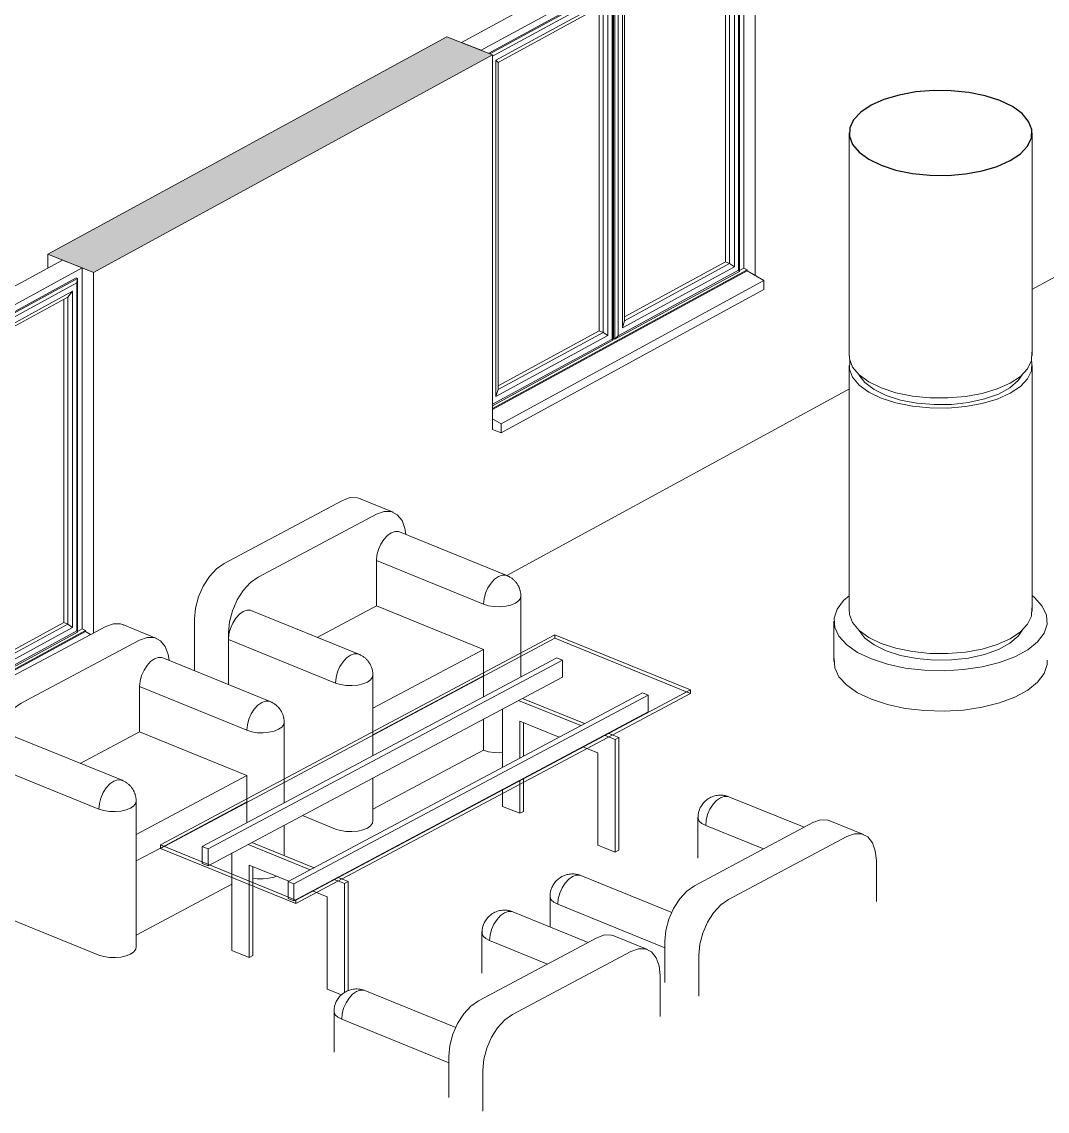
# Model space of a CAD drawing. Header units: millimetres. Extents: x -44545 to 51785, y -22696 to 32686.
# Drawn here: x -17490 to -14069, y 3228 to 6860 of the extents above; entities that cross this region are included whole.
import ezdxf

# ---------------------------------------------------------------- set-up
doc = ezdxf.new("R2010")
doc.units = ezdxf.units.MM
for name, color, linetype, lineweight in [('A-COLS', 52, 'Continuous', 9), ('A-FLOR', 192, 'Continuous', 9), ('A-GENM', 13, 'Continuous', 9), ('A-GLAZ', 151, 'Continuous', 9), ('A-WALL', 113, 'Continuous', 9), ('A-WALL-PATT', 111, 'Continuous', 25), ('I-FURN', 30, 'Continuous', 9)]:
    doc.layers.add(name, color=color, linetype=linetype, lineweight=lineweight)

# ---------------------------------------------------------------- blocks, each defined once
blk = doc.blocks.new('Arched _2_ - Arched _2_-211955-3D Section 3')
at = {"layer": 'A-GLAZ', "lineweight": 18}
for p, q in [((-17354, 6065.2), (-18230.5, 5587.7)), ((-18165.1, 5561.8), (-17288.6, 6039.3)), ((-17288.6, 6039.3), (-17354, 6065.2)), ((-18230.5, 5587.7), (-18165.1, 5561.8))]:
    blk.add_line(p, q, dxfattribs=at)
at = {"layer": 'A-GLAZ'}
for p, q in [((-17288.6, 6029.7), (-17288.6, 4835.5)), ((-17308.1, 6005.8), (-17723.6, 5779.4)), ((-17719.2, 5777.6), (-17303.7, 6004)), ((-17308.1, 6005.8), (-17303.7, 6004)), ((-17303.7, 6004), (-17306.3, 5988.9)), ((-17303.7, 6004), (-17303.7, 4824.9)), ((-17306.3, 5988.9), (-17707.8, 5770.2)), ((-17320.4, 5962), (-17693.7, 5758.6)), ((-17320.4, 5962), (-17336.1, 5942.1)), ((-17320.4, 4840.5), (-17320.4, 5962)), ((-17306.3, 5988.9), (-17306.3, 4828.9)), ((-17336.1, 5942.1), (-17686.8, 5751.1)), ((-17349.7, 5934.7), (-17349.7, 4856.8)), ((-17336.1, 4851.5), (-17336.1, 5942.1)), ((-17730.1, 5775.8), (-18140.8, 5552.1)), ((-17730.1, 5775.8), (-17725.7, 5774.1)), ((-17719.2, 5777.6), (-17723.6, 5779.4)), ((-17723.6, 5779.4), (-17723.6, 4600.2)), ((-17719.2, 4598.5), (-17719.2, 5777.6)), ((-17707.8, 5770.2), (-17719.2, 5777.6)), ((-18136.4, 5550.4), (-17725.7, 5774.1)), ((-17728.3, 5759), (-18127.1, 5541.7)), ((-17725.7, 5774.1), (-17728.3, 5759)), ((-17728.3, 5759), (-17728.3, 4598.9)), ((-17725.7, 5774.1), (-17725.7, 4595)), ((-17707.8, 4610.1), (-17707.8, 5770.2)), ((-17686.8, 5751.1), (-17693.7, 5758.6)), ((-17693.7, 5758.6), (-17693.7, 4637.1)), ((-17686.8, 5751.1), (-17686.8, 4660.4)), ((-17742.5, 5732), (-18115.8, 5528.7)), ((-17758.2, 5712.2), (-18108.8, 5521.1)), ((-17771.7, 5704.8), (-17771.7, 4626.9)), ((-17742.5, 5732), (-17758.2, 5712.2)), ((-17758.2, 4621.5), (-17758.2, 5712.2)), ((-17742.5, 4610.5), (-17742.5, 5732)), ((-18108.8, 5521.1), (-18115.8, 5528.7)), ((-18115.8, 5528.7), (-18115.8, 4407.2)), ((-18108.8, 5521.1), (-18108.8, 4430.5)), ((-17693.7, 4637.1), (-17320.4, 4840.5)), ((-17349.7, 4856.8), (-17686.8, 4673.2)), ((-17686.8, 4660.4), (-17336.1, 4851.5)), ((-17349.7, 4856.8), (-17336.1, 4851.5)), ((-17336.1, 4851.5), (-17320.4, 4840.5)), ((-17303.7, 4827.3), (-17288.6, 4835.5)), ((-17288.6, 4835.5), (-17277.2, 4830.3)), ((-17277.2, 4830.3), (-18127.1, 4367.3)), ((-17277.2, 4827), (-18127.1, 4364)), ((-17303.7, 4824.9), (-17719.2, 4598.5)), ((-17306.3, 4828.9), (-17707.8, 4610.1)), ((-17306.3, 4828.9), (-17303.7, 4824.9)), ((-17277.2, 4830.3), (-17277.2, 4827)), ((-17277.2, 4827), (-17260.2, 4816.8)), ((-17686.8, 4660.4), (-17693.7, 4637.1)), ((-17771.7, 4626.9), (-18108.8, 4443.2)), ((-18108.8, 4430.5), (-17758.2, 4621.5)), ((-17771.7, 4626.9), (-17758.2, 4621.5)), ((-17758.2, 4621.5), (-17742.5, 4610.5)), ((-17728.3, 4598.9), (-18127.1, 4381.7)), ((-17725.7, 4595), (-18127.1, 4376.3)), ((-18115.8, 4407.2), (-17742.5, 4610.5)), ((-17728.3, 4598.9), (-17725.7, 4595)), ((-17725.7, 4597.3), (-17721.8, 4599.5)), ((-17719.2, 4598.5), (-17723.6, 4600.2)), ((-17707.8, 4610.1), (-17719.2, 4598.5)), ((-17679.8, 4544.4), (-18098.6, 4316.3)), ((-17693.7, 4507), (-18098.6, 4286.4)), ((-18108.8, 4430.5), (-18115.8, 4407.2)), ((-18098.6, 4316.3), (-18127.1, 4333.4)), ((-18127.1, 4297.7), (-18098.6, 4286.4)), ((-18098.6, 4286.4), (-18098.6, 4316.3))]:
    blk.add_line(p, q, dxfattribs=at)
blk.add_polyline3d([(-17288.6, 6029.7, 0), (-17288.6, 6034.5, 0), (-17288.6, 6039.3, 0)], dxfattribs=at)
blk = doc.blocks.new('Arched _2_ - Arched _2_-V46-3D Section 3')
at = {"layer": 'A-GLAZ', "lineweight": 18}
for p, q in [((-15146.4, 7268), (-16022.8, 6790.5)), ((-15081, 7242), (-15146.4, 7268)), ((-15957.4, 6764.5), (-15081, 7242)), ((-16022.8, 6790.5), (-15957.4, 6764.5))]:
    blk.add_line(p, q, dxfattribs=at)
at = {"layer": 'A-GLAZ'}
for p, q in [((-15080.9, 7232.4), (-15080.9, 6038.2)), ((-15100.4, 7208.5), (-15515.9, 6982.1)), ((-15511.6, 6980.4), (-15096, 7206.8)), ((-15098.6, 7191.7), (-15500.2, 6972.9)), ((-15100.4, 7208.5), (-15096, 7206.8)), ((-15096, 7206.8), (-15098.6, 7191.7)), ((-15098.6, 7191.7), (-15098.6, 6031.6)), ((-15096, 7206.8), (-15096, 6027.6)), ((-15112.7, 7164.7), (-15486, 6961.3)), ((-15112.7, 7164.7), (-15128.5, 7144.8)), ((-15112.7, 6043.2), (-15112.7, 7164.7)), ((-15128.5, 7144.8), (-15479.1, 6953.8)), ((-15142, 7137.4), (-15142, 6059.6)), ((-15128.5, 6054.2), (-15128.5, 7144.8)), ((-15522.4, 6978.6), (-15932.1, 6755.4)), ((-15928.7, 6753.1), (-15518, 6976.8)), ((-15522.4, 6978.6), (-15518, 6976.8)), ((-15518, 6976.8), (-15520.7, 6961.7)), ((-15518, 6976.8), (-15518, 5797.7)), ((-15511.6, 6980.4), (-15515.9, 6982.1)), ((-15515.9, 6982.1), (-15515.9, 5803)), ((-15511.6, 5801.2), (-15511.6, 6980.4)), ((-15500.2, 6972.9), (-15511.6, 6980.4)), ((-15520.7, 6961.7), (-15919.4, 6744.5)), ((-15520.7, 6961.7), (-15520.7, 5801.7)), ((-15500.2, 5812.8), (-15500.2, 6972.9)), ((-15479.1, 6953.8), (-15486, 6961.3)), ((-15486, 6961.3), (-15486, 5839.8)), ((-15479.1, 6953.8), (-15479.1, 5863.2)), ((-15534.8, 6934.7), (-15908.1, 6731.4)), ((-15550.5, 6914.9), (-15901.1, 6723.9)), ((-15564, 6907.5), (-15564, 5829.6)), ((-15534.8, 6934.7), (-15550.5, 6914.9)), ((-15550.5, 5824.3), (-15550.5, 6914.9)), ((-15534.8, 5813.2), (-15534.8, 6934.7)), ((-15901.1, 6723.9), (-15908.1, 6731.4)), ((-15908.1, 6731.4), (-15908.1, 5609.9)), ((-15901.1, 6723.9), (-15901.1, 5633.2)), ((-15069.5, 6033), (-15919.5, 5570)), ((-15069.5, 6029.7), (-15919.5, 5566.7)), ((-15098.6, 6031.6), (-15500.2, 5812.8)), ((-15486, 5839.8), (-15112.7, 6043.2)), ((-15142, 6059.6), (-15479.1, 5875.9)), ((-15479.1, 5863.2), (-15128.5, 6054.2)), ((-15142, 6059.6), (-15128.5, 6054.2)), ((-15128.5, 6054.2), (-15112.7, 6043.2)), ((-15098.6, 6031.6), (-15096, 6027.6)), ((-15096, 6030), (-15080.9, 6038.2)), ((-15080.9, 6038.2), (-15069.5, 6033)), ((-15069.5, 6033), (-15069.5, 6029.7)), ((-15069.5, 6029.7), (-15014.4, 5996.6)), ((-15014.4, 5996.6), (-15890.9, 5519)), ((-15096, 6027.6), (-15511.6, 5801.2)), ((-15014.4, 5996.6), (-15014.4, 5966.6)), ((-15014.4, 5966.6), (-15890.9, 5489.1)), ((-15479.1, 5863.2), (-15486, 5839.8)), ((-15908.1, 5609.9), (-15534.8, 5813.2)), ((-15564, 5829.6), (-15901.1, 5646)), ((-15901.1, 5633.2), (-15550.5, 5824.3)), ((-15564, 5829.6), (-15550.5, 5824.3)), ((-15550.5, 5824.3), (-15534.8, 5813.2)), ((-15500.2, 5812.8), (-15511.6, 5801.2)), ((-15520.7, 5801.7), (-15919.5, 5584.4)), ((-15518, 5797.7), (-15919.5, 5579)), ((-15520.7, 5801.7), (-15518, 5797.7)), ((-15518, 5800.1), (-15514.1, 5802.2)), ((-15511.6, 5801.2), (-15515.9, 5803)), ((-15901.1, 5633.2), (-15908.1, 5609.9)), ((-15890.9, 5519), (-15919.5, 5536.2)), ((-15919.5, 5500.4), (-15890.9, 5489.1)), ((-15890.9, 5489.1), (-15890.9, 5519))]:
    blk.add_line(p, q, dxfattribs=at)
blk.add_polyline3d([(-15080.9, 7232.4, 0), (-15080.9, 7237.2, 0), (-15081, 7242, 0)], dxfattribs=at)
blk = doc.blocks.new('Sofa Single Seater - 900 x 700 mm-V96-3D Section 3')
at = {"layer": 'A-GENM'}
for p, q in [((-17604.2, 4633.7), (-17209.4, 4843.8)), ((-17040, 4804.1), (-17152.9, 4850)), ((-17096.5, 4797.9), (-17491.3, 4587.8)), ((-16661.2, 4593.4), (-17018.9, 4738.7)), ((-17096.5, 4643), (-16738.8, 4497.6)), ((-17096.5, 4492.5), (-17096.5, 4643)), ((-17096.5, 4643), (-16738.8, 4497.6)), ((-16614.4, 4334.9), (-16614.4, 4523.9)), ((-17154.8, 4330.7), (-17512.4, 4476.1)), ((-17096.5, 4492.5), (-17294.4, 4387.2)), ((-16738.8, 4347.1), (-17096.5, 4492.5)), ((-17703, 3939.4), (-17703, 4448.4)), ((-17590, 4402.5), (-17590, 3893.5)), ((-17590, 4380.3), (-17232.4, 4234.9)), ((-17590, 3893.5), (-17590, 4380.3)), ((-17232.4, 4234.9), (-17590, 4380.3)), ((-17108.2, 4150.5), (-16738.8, 4347.1)), ((-16738.8, 4347.1), (-16738.8, 4268.7)), ((-16614.4, 4255.2), (-16614.4, 4334.9)), ((-17108, 3774.3), (-17108, 4261.2)), ((-16738.8, 4258.6), (-17027.4, 4105)), ((-17027.4, 4105), (-16738.8, 4258.6)), ((-16738.8, 4268.7), (-16738.8, 4258.6)), ((-16738.8, 4258.6), (-16738.8, 4189.1)), ((-16614.4, 4079.8), (-16614.4, 4181.1)), ((-17027.4, 4105), (-17108.2, 4062)), ((-17108.2, 4062), (-17027.4, 4105)), ((-16788.6, 3984.2), (-17108.3, 3814.1)), ((-17703, 3939.4), (-17590, 3893.5)), ((-17232.4, 3748.1), (-17590, 3893.5))]:
    blk.add_line(p, q, dxfattribs=at)
for points in [[(-17209.4, 4843.8, 0), (-17183.8, 4852.9, 0), (-17160, 4852.3, 0), (-17149.6, 4848.5, 0)], [(-16998.3, 4731.1, 0), (-17001.1, 4750.2, 0), (-17011, 4777, 0), (-17026.7, 4796.2, 0), (-17047.1, 4806.4, 0), (-17070.9, 4807, 0), (-17096.5, 4797.9, 0)], [(-17096.5, 4643, 0), (-17094.8, 4661.1, 0), (-17089.8, 4679.7, 0), (-17082, 4697.6, 0), (-17071.8, 4713.6, 0), (-17059.9, 4726.6, 0), (-17047.1, 4735.7, 0), (-17034.3, 4740.2, 0), (-17022.4, 4739.9, 0), (-17017.2, 4738, 0)], [(-17703, 4448.4, 0), (-17699.6, 4484.5, 0), (-17689.7, 4521.8, 0), (-17674, 4557.7, 0), (-17653.6, 4589.6, 0), (-17629.8, 4615.6, 0), (-17604.2, 4633.7, 0)], [(-17491.3, 4587.8, 0), (-17516.8, 4569.7, 0), (-17540.7, 4543.7, 0), (-17561.1, 4511.7, 0), (-17576.8, 4475.9, 0), (-17586.6, 4438.6, 0), (-17590, 4402.5, 0)], [(-16738.8, 4497.6, 0), (-16737.1, 4515.7, 0), (-16732.2, 4534.3, 0), (-16724.3, 4552.2, 0), (-16714.1, 4568.2, 0), (-16702.2, 4581.2, 0), (-16689.4, 4590.3, 0), (-16676.7, 4594.8, 0), (-16664.8, 4594.5, 0), (-16655.9, 4590.4, 0)], [(-16655.9, 4590.4, 0), (-16664.8, 4594.5, 0), (-16676.7, 4594.8, 0), (-16689.4, 4590.3, 0), (-16702.2, 4581.2, 0), (-16714.1, 4568.2, 0), (-16724.3, 4552.2, 0), (-16732.2, 4534.3, 0), (-16737.1, 4515.7, 0), (-16738.8, 4497.6, 0)], [(-16661.2, 4593.4, 0), (-16658.5, 4592.2, 0), (-16655.9, 4590.9, 0), (-16653.4, 4589.6, 0), (-16651, 4588.3, 0), (-16648.8, 4586.9, 0), (-16646.7, 4585.5, 0), (-16644.7, 4584, 0), (-16642.7, 4582.5, 0), (-16640.9, 4581, 0), (-16639.2, 4579.5, 0), (-16637.5, 4578, 0), (-16635.9, 4576.4, 0), (-16634.4, 4574.8, 0), (-16633, 4573.2, 0), (-16631.6, 4571.6, 0), (-16630.3, 4570, 0), (-16629.1, 4568.4, 0), (-16627.9, 4566.7, 0), (-16626.7, 4565, 0), (-16625.7, 4563.3, 0), (-16624.6, 4561.6, 0), (-16623.6, 4559.9, 0), (-16622.7, 4558.1, 0), (-16621.8, 4556.3, 0), (-16621, 4554.5, 0), (-16620.2, 4552.6, 0), (-16619.4, 4550.7, 0), (-16618.7, 4548.8, 0), (-16618.1, 4546.9, 0), (-16617.4, 4544.9, 0), (-16616.9, 4542.8, 0), (-16616.4, 4540.7, 0), (-16615.9, 4538.6, 0), (-16615.5, 4536.4, 0), (-16615.2, 4534.2, 0), (-16614.9, 4531.9, 0), (-16614.7, 4529.5, 0), (-16614.5, 4527.1, 0), (-16614.4, 4524.6, 0), (-16614.4, 4523.9, 0)], [(-16738.8, 4497.6, 0), (-16722.5, 4492.6, 0), (-16704, 4489.6, 0), (-16684.4, 4489.1, 0), (-16665.2, 4490.9, 0), (-16647.7, 4494.9, 0), (-16633, 4500.9, 0), (-16622.1, 4508.5, 0), (-16615.9, 4517.1, 0), (-16614.6, 4526.2, 0)], [(-16614.6, 4526.2, 0), (-16615.9, 4517.1, 0), (-16622.1, 4508.5, 0), (-16633, 4500.9, 0), (-16647.7, 4494.9, 0), (-16665.2, 4490.9, 0), (-16684.4, 4489.1, 0), (-16704, 4489.6, 0), (-16722.5, 4492.6, 0), (-16738.8, 4497.6, 0)], [(-17590, 4380.3, 0), (-17588.3, 4398.4, 0), (-17583.4, 4417, 0), (-17575.6, 4435, 0), (-17565.3, 4451, 0), (-17553.4, 4463.9, 0), (-17540.7, 4473, 0), (-17527.9, 4477.5, 0), (-17516, 4477.2, 0), (-17510.8, 4475.3, 0)], [(-17232.4, 4234.9, 0), (-17230.7, 4253, 0), (-17225.7, 4271.7, 0), (-17217.9, 4289.6, 0), (-17207.7, 4305.6, 0), (-17195.8, 4318.5, 0), (-17183, 4327.6, 0), (-17170.2, 4332.1, 0), (-17158.3, 4331.8, 0), (-17149.4, 4327.7, 0)], [(-17149.4, 4327.7, 0), (-17158.3, 4331.8, 0), (-17170.2, 4332.1, 0), (-17183, 4327.6, 0), (-17195.8, 4318.5, 0), (-17207.7, 4305.6, 0), (-17217.9, 4289.6, 0), (-17225.7, 4271.7, 0), (-17230.7, 4253, 0), (-17232.4, 4234.9, 0)], [(-17154.8, 4330.7, 0), (-17152, 4329.5, 0), (-17149.4, 4328.3, 0), (-17146.9, 4327, 0), (-17144.6, 4325.6, 0), (-17142.4, 4324.2, 0), (-17140.2, 4322.8, 0), (-17138.2, 4321.4, 0), (-17136.3, 4319.9, 0), (-17134.5, 4318.4, 0), (-17132.7, 4316.9, 0), (-17131.1, 4315.3, 0), (-17129.5, 4313.7, 0), (-17128, 4312.2, 0), (-17126.5, 4310.6, 0), (-17125.2, 4309, 0), (-17123.9, 4307.3, 0), (-17122.6, 4305.7, 0), (-17121.4, 4304, 0), (-17120.3, 4302.4, 0), (-17119.2, 4300.7, 0), (-17118.2, 4298.9, 0), (-17117.2, 4297.2, 0), (-17116.3, 4295.4, 0), (-17115.4, 4293.6, 0), (-17114.5, 4291.8, 0), (-17113.7, 4290, 0), (-17113, 4288.1, 0), (-17112.3, 4286.2, 0), (-17111.6, 4284.2, 0), (-17111, 4282.2, 0), (-17110.4, 4280.2, 0), (-17109.9, 4278.1, 0), (-17109.5, 4275.9, 0), (-17109.1, 4273.7, 0), (-17108.7, 4271.5, 0), (-17108.4, 4269.2, 0), (-17108.2, 4266.8, 0), (-17108.1, 4264.4, 0), (-17108, 4261.9, 0), (-17108, 4261.2, 0)], [(-17232.4, 4234.9, 0), (-17216.1, 4229.9, 0), (-17197.5, 4227, 0), (-17178, 4226.4, 0), (-17158.8, 4228.2, 0), (-17141.2, 4232.2, 0), (-17126.5, 4238.2, 0), (-17115.7, 4245.8, 0), (-17109.4, 4254.5, 0), (-17108.2, 4263.5, 0)], [(-17108.2, 4263.5, 0), (-17109.4, 4254.5, 0), (-17115.7, 4245.8, 0), (-17126.5, 4238.2, 0), (-17141.2, 4232.2, 0), (-17158.8, 4228.2, 0), (-17178, 4226.4, 0), (-17197.5, 4227, 0), (-17216.1, 4229.9, 0), (-17232.4, 4234.9, 0)], [(-16639.8, 4010.9, 0), (-16647.7, 4008, 0), (-16665.2, 4004, 0), (-16684.4, 4002.2, 0), (-16704, 4002.8, 0), (-16718.8, 4004.9, 0)], [(-17108.2, 3776.7, 0), (-17109.4, 3767.6, 0), (-17115.7, 3758.9, 0), (-17126.5, 3751.4, 0), (-17141.2, 3745.4, 0), (-17158.8, 3741.3, 0), (-17178, 3739.5, 0), (-17197.5, 3740.1, 0), (-17216.1, 3743, 0), (-17232.4, 3748.1, 0)]]:
    blk.add_polyline3d(points, dxfattribs=at)
blk = doc.blocks.new('Sofa Single Seater - 900 x 700 mm-V97-3D Section 3')
at = {"layer": 'A-GENM'}
for p, q in [((-16250.3, 5224.4), (-16363.2, 5270.3)), ((-16814.5, 5054), (-16419.7, 5264.1)), ((-16306.8, 5218.2), (-16701.6, 5008.1)), ((-15871.5, 5013.6), (-16229.2, 5159)), ((-16306.8, 5063.3), (-15949.1, 4917.9)), ((-16306.8, 4912.8), (-16306.8, 5063.3)), ((-16306.8, 5063.3), (-15949.1, 4917.9)), ((-15824.8, 4755.2), (-15824.8, 4944.1)), ((-16306.8, 4912.8), (-16504.7, 4807.4)), ((-15949.1, 4767.4), (-16306.8, 4912.8)), ((-16913.3, 4695.5), (-16913.3, 4868.6)), ((-16365.1, 4751), (-16722.7, 4896.3)), ((-16800.3, 4822.7), (-16800.3, 4649.6)), ((-16800.3, 4800.6), (-16442.7, 4655.2)), ((-16800.3, 4649.6), (-16800.3, 4800.6)), ((-16442.7, 4655.2), (-16800.3, 4800.6)), ((-16318.5, 4570.8), (-15949.1, 4767.4)), ((-15949.1, 4767.4), (-15949.1, 4689)), ((-15824.8, 4675.5), (-15824.8, 4755.2)), ((-15949.1, 4689), (-15949.1, 4678.9)), ((-15949.1, 4678.9), (-16318.5, 4482.3)), ((-16318.5, 4482.3), (-15949.1, 4678.9)), ((-16318.3, 4492.5), (-16318.3, 4681.5)), ((-15949.1, 4678.9), (-15949.1, 4609.3)), ((-15949.1, 4535.2), (-15949.1, 4431)), ((-16318.3, 4412.8), (-16318.3, 4492.5)), ((-15949.1, 4431), (-16318.6, 4234.4)), ((-16318.3, 4194.6), (-16318.3, 4338.7)), ((-16442.7, 4168.3), (-16553.6, 4213.4))]:
    blk.add_line(p, q, dxfattribs=at)
for points in [[(-16419.7, 5264.1, 0), (-16394.2, 5273.2, 0), (-16370.3, 5272.6, 0), (-16360, 5268.8, 0)], [(-16208.6, 5151.4, 0), (-16211.4, 5170.5, 0), (-16221.3, 5197.3, 0), (-16237, 5216.4, 0), (-16257.4, 5226.7, 0), (-16281.2, 5227.3, 0), (-16306.8, 5218.2, 0)], [(-16306.8, 5063.3, 0), (-16305.1, 5081.3, 0), (-16300.1, 5100, 0), (-16292.3, 5117.9, 0), (-16282.1, 5133.9, 0), (-16270.2, 5146.9, 0), (-16257.4, 5155.9, 0), (-16244.6, 5160.5, 0), (-16232.7, 5160.2, 0), (-16227.5, 5158.3, 0)], [(-16913.3, 4868.6, 0), (-16909.9, 4904.8, 0), (-16900, 4942.1, 0), (-16884.3, 4977.9, 0), (-16863.9, 5009.9, 0), (-16840.1, 5035.8, 0), (-16814.5, 5054, 0)], [(-15899.6, 5010.6, 0), (-15887, 5015.1, 0), (-15875.1, 5014.8, 0), (-15866.3, 5010.8, 0)], [(-15866.3, 5010.8, 0), (-15875.1, 5014.8, 0), (-15887, 5015.1, 0), (-15899.6, 5010.6, 0)], [(-15871.5, 5013.6, 0), (-15868.8, 5012.4, 0), (-15866.2, 5011.2, 0), (-15863.7, 5009.9, 0), (-15861.3, 5008.6, 0), (-15859.1, 5007.2, 0), (-15857, 5005.8, 0), (-15855, 5004.3, 0), (-15853, 5002.8, 0), (-15851.2, 5001.3, 0), (-15849.5, 4999.8, 0), (-15847.8, 4998.2, 0), (-15846.2, 4996.7, 0), (-15844.7, 4995.1, 0), (-15843.3, 4993.5, 0), (-15841.9, 4991.9, 0), (-15840.6, 4990.3, 0), (-15839.4, 4988.6, 0), (-15838.2, 4987, 0), (-15837, 4985.3, 0), (-15836, 4983.6, 0), (-15834.9, 4981.9, 0), (-15833.9, 4980.1, 0), (-15833, 4978.4, 0), (-15832.1, 4976.6, 0), (-15831.3, 4974.7, 0), (-15830.5, 4972.9, 0), (-15829.7, 4971, 0), (-15829, 4969.1, 0), (-15828.4, 4967.1, 0), (-15827.8, 4965.1, 0), (-15827.2, 4963.1, 0), (-15826.7, 4961, 0), (-15826.2, 4958.9, 0), (-15825.8, 4956.7, 0), (-15825.5, 4954.4, 0), (-15825.2, 4952.1, 0), (-15825, 4949.8, 0), (-15824.8, 4947.3, 0), (-15824.8, 4944.8, 0), (-15824.8, 4944.1, 0)], [(-16701.6, 5008.1, 0), (-16727.2, 4989.9, 0), (-16751, 4964, 0), (-16771.4, 4932, 0), (-16787.1, 4896.2, 0), (-16797, 4858.9, 0), (-16800.3, 4822.7, 0)], [(-15949.1, 4917.9, 0), (-15947.4, 4936, 0), (-15942.5, 4954.6, 0), (-15934.7, 4972.5, 0), (-15924.4, 4988.5, 0), (-15912.5, 5001.5, 0), (-15899.8, 5010.5, 0)], [(-15899.8, 5010.5, 0), (-15912.5, 5001.5, 0), (-15924.4, 4988.5, 0), (-15934.7, 4972.5, 0), (-15942.5, 4954.6, 0), (-15947.4, 4936, 0), (-15949.1, 4917.9, 0)], [(-15949.1, 4917.9, 0), (-15932.8, 4912.8, 0), (-15914.3, 4909.9, 0), (-15894.7, 4909.3, 0), (-15875.5, 4911.1, 0), (-15858, 4915.2, 0), (-15843.3, 4921.2, 0), (-15832.4, 4928.8, 0), (-15826.2, 4937.4, 0), (-15824.9, 4946.5, 0)], [(-15824.9, 4946.5, 0), (-15826.2, 4937.4, 0), (-15832.4, 4928.8, 0), (-15843.3, 4921.2, 0), (-15858, 4915.2, 0), (-15875.5, 4911.1, 0), (-15894.7, 4909.3, 0), (-15914.3, 4909.9, 0), (-15932.8, 4912.8, 0), (-15949.1, 4917.9, 0)], [(-16800.3, 4800.6, 0), (-16798.6, 4818.7, 0), (-16793.7, 4837.3, 0), (-16785.9, 4855.2, 0), (-16775.6, 4871.2, 0), (-16763.7, 4884.2, 0), (-16751, 4893.3, 0), (-16738.2, 4897.8, 0), (-16726.3, 4897.5, 0), (-16721.1, 4895.6, 0)], [(-16442.7, 4655.2, 0), (-16441, 4673.3, 0), (-16436.1, 4691.9, 0), (-16428.2, 4709.8, 0), (-16418, 4725.8, 0), (-16406.1, 4738.8, 0), (-16393.3, 4747.9, 0), (-16380.5, 4752.4, 0), (-16368.6, 4752.1, 0), (-16359.7, 4748, 0)], [(-16359.7, 4748, 0), (-16368.6, 4752.1, 0), (-16380.5, 4752.4, 0), (-16393.3, 4747.9, 0), (-16406.1, 4738.8, 0), (-16418, 4725.8, 0), (-16428.2, 4709.8, 0), (-16436.1, 4691.9, 0), (-16441, 4673.3, 0), (-16442.7, 4655.2, 0)], [(-16365.1, 4751, 0), (-16362.3, 4749.8, 0), (-16359.7, 4748.5, 0), (-16357.3, 4747.2, 0), (-16354.9, 4745.9, 0), (-16352.7, 4744.5, 0), (-16350.5, 4743.1, 0), (-16348.5, 4741.6, 0), (-16346.6, 4740.1, 0), (-16344.8, 4738.6, 0), (-16343, 4737.1, 0), (-16341.4, 4735.6, 0), (-16339.8, 4734, 0), (-16338.3, 4732.4, 0), (-16336.9, 4730.8, 0), (-16335.5, 4729.2, 0), (-16334.2, 4727.6, 0), (-16332.9, 4726, 0), (-16331.7, 4724.3, 0), (-16330.6, 4722.6, 0), (-16329.5, 4720.9, 0), (-16328.5, 4719.2, 0), (-16327.5, 4717.5, 0), (-16326.6, 4715.7, 0), (-16325.7, 4713.9, 0), (-16324.8, 4712.1, 0), (-16324, 4710.2, 0), (-16323.3, 4708.3, 0), (-16322.6, 4706.4, 0), (-16321.9, 4704.5, 0), (-16321.3, 4702.5, 0), (-16320.7, 4700.4, 0), (-16320.2, 4698.3, 0), (-16319.8, 4696.2, 0), (-16319.4, 4694, 0), (-16319, 4691.8, 0), (-16318.7, 4689.5, 0), (-16318.5, 4687.1, 0), (-16318.4, 4684.7, 0), (-16318.3, 4682.2, 0), (-16318.3, 4681.5, 0)], [(-16442.7, 4655.2, 0), (-16426.4, 4650.2, 0), (-16407.8, 4647.2, 0), (-16388.3, 4646.7, 0), (-16369.1, 4648.5, 0), (-16351.5, 4652.5, 0), (-16336.8, 4658.5, 0), (-16326, 4666.1, 0), (-16319.7, 4674.7, 0), (-16318.5, 4683.8, 0)], [(-16318.5, 4683.8, 0), (-16319.7, 4674.7, 0), (-16326, 4666.1, 0), (-16336.8, 4658.5, 0), (-16351.5, 4652.5, 0), (-16369.1, 4648.5, 0), (-16388.3, 4646.7, 0), (-16407.8, 4647.2, 0), (-16426.4, 4650.2, 0), (-16442.7, 4655.2, 0)], [(-15886, 4423, 0), (-15894.7, 4422.5, 0), (-15914.3, 4423, 0), (-15932.8, 4425.9, 0), (-15949.1, 4431, 0)], [(-16318.5, 4196.9, 0), (-16319.7, 4187.8, 0), (-16326, 4179.2, 0), (-16336.8, 4171.6, 0), (-16351.5, 4165.6, 0), (-16369.1, 4161.6, 0), (-16388.3, 4159.8, 0), (-16407.8, 4160.4, 0), (-16426.4, 4163.3, 0), (-16442.7, 4168.3, 0)]]:
    blk.add_polyline3d(points, dxfattribs=at)
blk = doc.blocks.new('Sofa Single Seater - 900 x 700 mm-V108-3D Section 3')
at = {"layer": 'A-GENM'}
for p, q in [((-15600.8, 3790.5), (-15851.4, 3892.4)), ((-15954.7, 3822.9), (-15954.7, 3687.5)), ((-15966.2, 3596), (-15571.4, 3806.1)), ((-15929, 3796.6), (-15736.4, 3718.3)), ((-15736.4, 3718.3), (-15929, 3796.6)), ((-15402, 3766.4), (-15514.9, 3812.3)), ((-15458.4, 3760.2), (-15853.3, 3550.1)), ((-15359.7, 3542.8), (-15359.7, 3680)), ((-16041.9, 3506.5), (-16345, 3629.7)), ((-16448.2, 3560.2), (-16448.2, 3424.8)), ((-16422.6, 3533.9), (-16064.9, 3388.6)), ((-16422.6, 3533.9), (-16064.9, 3388.6)), ((-16064.9, 3273.5), (-16064.9, 3410.7)), ((-16064.9, 3273.5), (-16064.9, 3388.6)), ((-15952, 3364.8), (-15952, 3227.6))]:
    blk.add_line(p, q, dxfattribs=at)
for points in [[(-15851.4, 3892.4, 0), (-15854.3, 3893.5, 0), (-15857.3, 3894.5, 0), (-15860.5, 3895.4, 0), (-15863.8, 3896.2, 0), (-15867.2, 3896.8, 0), (-15870.8, 3897.4, 0), (-15874.6, 3897.7, 0), (-15878.4, 3897.9, 0), (-15882.4, 3897.8, 0), (-15886.4, 3897.6, 0), (-15890.6, 3897.1, 0), (-15894.8, 3896.3, 0), (-15899, 3895.4, 0), (-15903.2, 3894.1, 0), (-15907.4, 3892.6, 0), (-15911.5, 3890.8, 0), (-15915.5, 3888.8, 0), (-15919.4, 3886.5, 0), (-15923.1, 3884, 0), (-15926.7, 3881.3, 0), (-15930, 3878.5, 0), (-15933.1, 3875.5, 0), (-15936, 3872.4, 0), (-15938.7, 3869.2, 0), (-15941.1, 3866, 0), (-15943.2, 3862.7, 0), (-15945.2, 3859.4, 0), (-15946.9, 3856.1, 0), (-15948.4, 3852.9, 0), (-15949.7, 3849.7, 0), (-15950.9, 3846.5, 0), (-15951.8, 3843.4, 0), (-15952.6, 3840.3, 0), (-15953.3, 3837.3, 0), (-15953.8, 3834.4, 0), (-15954.2, 3831.6, 0), (-15954.4, 3828.9, 0), (-15954.6, 3826.2, 0), (-15954.7, 3823.6, 0), (-15954.7, 3822.9, 0)], [(-15849.8, 3891.6, 0), (-15855, 3893.5, 0), (-15866.9, 3893.8, 0), (-15879.7, 3889.3, 0), (-15892.5, 3880.2, 0), (-15904.4, 3867.2, 0), (-15914.6, 3851.3, 0), (-15922.4, 3833.3, 0), (-15927.4, 3814.7, 0), (-15929, 3796.6, 0)], [(-15929, 3796.6, 0), (-15927.4, 3814.7, 0), (-15922.4, 3833.3, 0), (-15914.6, 3851.3, 0), (-15904.4, 3867.2, 0), (-15892.5, 3880.2, 0), (-15879.7, 3889.3, 0), (-15866.9, 3893.8, 0), (-15855, 3893.5, 0), (-15849.8, 3891.6, 0)], [(-15954.1, 3827.3, 0), (-15954.5, 3820.5, 0), (-15950.7, 3811.6, 0), (-15942, 3803.5, 0), (-15929, 3796.6, 0)], [(-15929, 3796.6, 0), (-15942, 3803.5, 0), (-15950.7, 3811.6, 0), (-15954.5, 3820.5, 0), (-15954.1, 3827.3, 0)], [(-15571.4, 3806.1, 0), (-15545.8, 3815.2, 0), (-15522, 3814.6, 0), (-15511.6, 3810.8, 0)], [(-15359.7, 3680, 0), (-15363.1, 3712.6, 0), (-15373, 3739.3, 0), (-15388.6, 3758.5, 0), (-15409.1, 3768.7, 0), (-15432.9, 3769.3, 0), (-15458.4, 3760.2, 0)], [(-16345, 3629.7, 0), (-16347.9, 3630.8, 0), (-16350.9, 3631.8, 0), (-16354, 3632.7, 0), (-16357.4, 3633.5, 0), (-16360.8, 3634.2, 0), (-16364.4, 3634.7, 0), (-16368.1, 3635, 0), (-16372, 3635.2, 0), (-16375.9, 3635.2, 0), (-16380, 3634.9, 0), (-16384.1, 3634.4, 0), (-16388.3, 3633.7, 0), (-16392.6, 3632.7, 0), (-16396.8, 3631.4, 0), (-16401, 3629.9, 0), (-16405.1, 3628.1, 0), (-16409.1, 3626.1, 0), (-16413, 3623.8, 0), (-16416.7, 3621.3, 0), (-16420.2, 3618.7, 0), (-16423.6, 3615.8, 0), (-16426.7, 3612.8, 0), (-16429.6, 3609.7, 0), (-16432.2, 3606.6, 0), (-16434.6, 3603.3, 0), (-16436.8, 3600, 0), (-16438.7, 3596.7, 0), (-16440.5, 3593.5, 0), (-16442, 3590.2, 0), (-16443.3, 3587, 0), (-16444.4, 3583.8, 0), (-16445.4, 3580.7, 0), (-16446.2, 3577.7, 0), (-16446.8, 3574.7, 0), (-16447.3, 3571.8, 0), (-16447.7, 3568.9, 0), (-16448, 3566.2, 0), (-16448.2, 3563.5, 0), (-16448.2, 3560.9, 0), (-16448.2, 3560.2, 0)], [(-16343.4, 3629, 0), (-16348.6, 3630.8, 0), (-16360.5, 3631.1, 0), (-16373.2, 3626.6, 0), (-16386, 3617.5, 0), (-16397.9, 3604.6, 0), (-16408.1, 3588.6, 0), (-16416, 3570.7, 0), (-16420.9, 3552, 0), (-16422.6, 3533.9, 0)], [(-16422.6, 3533.9, 0), (-16420.9, 3552, 0), (-16416, 3570.7, 0), (-16408.1, 3588.6, 0), (-16397.9, 3604.6, 0), (-16386, 3617.5, 0), (-16373.2, 3626.6, 0), (-16360.5, 3631.1, 0), (-16348.6, 3630.8, 0), (-16343.4, 3629, 0)], [(-16064.9, 3410.7, 0), (-16061.6, 3446.8, 0), (-16051.7, 3484.1, 0), (-16036, 3520, 0), (-16015.6, 3551.9, 0), (-15991.8, 3577.9, 0), (-15966.2, 3596, 0)], [(-16447.6, 3564.6, 0), (-16448.1, 3557.9, 0), (-16444.2, 3548.9, 0), (-16435.5, 3540.8, 0), (-16422.6, 3533.9, 0)], [(-16422.6, 3533.9, 0), (-16435.5, 3540.8, 0), (-16444.2, 3548.9, 0), (-16448.1, 3557.9, 0), (-16447.6, 3564.6, 0)], [(-15853.3, 3550.1, 0), (-15878.8, 3532, 0), (-15902.6, 3506, 0), (-15923.1, 3474.1, 0), (-15938.8, 3438.2, 0), (-15948.6, 3400.9, 0), (-15952, 3364.8, 0)]]:
    blk.add_polyline3d(points, dxfattribs=at)
blk = doc.blocks.new('Sofa Single Seater - 900 x 700 mm-V109-3D Section 3')
at = {"layer": 'A-GENM'}
for p, q in [((-14880.2, 4174), (-15130.8, 4275.9)), ((-15245.6, 3979.5), (-14850.8, 4189.6)), ((-15234.1, 4206.4), (-15234.1, 4071)), ((-15208.4, 4180.1), (-15015.8, 4101.8)), ((-15015.8, 4101.8), (-15208.4, 4180.1)), ((-14681.4, 4149.9), (-14794.3, 4195.8)), ((-14737.8, 4143.7), (-15132.7, 3933.6)), ((-14639.1, 3926.3), (-14639.1, 4063.5)), ((-15321.3, 3890), (-15624.4, 4013.2)), ((-15727.6, 3943.7), (-15727.6, 3841.7)), ((-15702, 3917.4), (-15344.3, 3772.1)), ((-15702, 3917.4), (-15344.3, 3772.1)), ((-15344.3, 3657), (-15344.3, 3794.2)), ((-15344.3, 3657), (-15344.3, 3772.1)), ((-15231.4, 3748.3), (-15231.4, 3611.1))]:
    blk.add_line(p, q, dxfattribs=at)
for points in [[(-15130.8, 4275.9, 0), (-15133.7, 4277, 0), (-15136.7, 4278, 0), (-15139.9, 4278.9, 0), (-15143.2, 4279.7, 0), (-15146.6, 4280.3, 0), (-15150.2, 4280.9, 0), (-15154, 4281.2, 0), (-15157.8, 4281.4, 0), (-15161.8, 4281.3, 0), (-15165.9, 4281.1, 0), (-15170, 4280.6, 0), (-15174.2, 4279.8, 0), (-15178.4, 4278.9, 0), (-15182.6, 4277.6, 0), (-15186.8, 4276.1, 0), (-15190.9, 4274.3, 0), (-15194.9, 4272.3, 0), (-15198.8, 4270, 0), (-15202.5, 4267.5, 0), (-15206.1, 4264.8, 0), (-15209.4, 4262, 0), (-15212.5, 4259, 0), (-15215.4, 4255.9, 0), (-15218.1, 4252.7, 0), (-15220.5, 4249.5, 0), (-15222.6, 4246.2, 0), (-15224.6, 4242.9, 0), (-15226.3, 4239.6, 0), (-15227.8, 4236.4, 0), (-15229.1, 4233.1, 0), (-15230.3, 4230, 0), (-15231.2, 4226.9, 0), (-15232, 4223.8, 0), (-15232.7, 4220.8, 0), (-15233.2, 4217.9, 0), (-15233.6, 4215.1, 0), (-15233.8, 4212.4, 0), (-15234, 4209.7, 0), (-15234.1, 4207.1, 0), (-15234.1, 4206.4, 0)], [(-15129.2, 4275.1, 0), (-15134.4, 4277, 0), (-15146.3, 4277.3, 0), (-15159.1, 4272.8, 0), (-15171.9, 4263.7, 0), (-15183.8, 4250.7, 0), (-15194, 4234.8, 0), (-15201.8, 4216.8, 0), (-15206.8, 4198.2, 0), (-15208.4, 4180.1, 0)], [(-15208.4, 4180.1, 0), (-15206.8, 4198.2, 0), (-15201.8, 4216.8, 0), (-15194, 4234.8, 0), (-15183.8, 4250.7, 0), (-15171.9, 4263.7, 0), (-15159.1, 4272.8, 0), (-15146.3, 4277.3, 0), (-15134.4, 4277, 0), (-15129.2, 4275.1, 0)], [(-15233.5, 4210.8, 0), (-15233.9, 4204, 0), (-15230.1, 4195.1, 0), (-15221.4, 4187, 0), (-15208.4, 4180.1, 0)], [(-15208.4, 4180.1, 0), (-15221.4, 4187, 0), (-15230.1, 4195.1, 0), (-15233.9, 4204, 0), (-15233.5, 4210.8, 0)], [(-14850.8, 4189.6, 0), (-14825.2, 4198.7, 0), (-14801.4, 4198.1, 0), (-14791, 4194.3, 0)], [(-14639.1, 4063.5, 0), (-14642.5, 4096, 0), (-14652.4, 4122.8, 0), (-14668, 4142, 0), (-14688.5, 4152.2, 0), (-14712.3, 4152.8, 0), (-14737.8, 4143.7, 0)], [(-15624.4, 4013.2, 0), (-15627.3, 4014.3, 0), (-15630.3, 4015.3, 0), (-15633.4, 4016.2, 0), (-15636.8, 4017, 0), (-15640.2, 4017.7, 0), (-15643.8, 4018.2, 0), (-15647.5, 4018.5, 0), (-15651.4, 4018.7, 0), (-15655.3, 4018.7, 0), (-15659.4, 4018.4, 0), (-15663.5, 4017.9, 0), (-15667.7, 4017.2, 0), (-15672, 4016.2, 0), (-15676.2, 4014.9, 0), (-15680.4, 4013.4, 0), (-15684.5, 4011.6, 0), (-15688.5, 4009.6, 0), (-15692.4, 4007.3, 0), (-15696.1, 4004.8, 0), (-15699.6, 4002.2, 0), (-15703, 3999.3, 0), (-15706.1, 3996.3, 0), (-15709, 3993.2, 0), (-15711.6, 3990, 0), (-15714, 3986.8, 0), (-15716.2, 3983.5, 0), (-15718.1, 3980.2, 0), (-15719.9, 3977, 0), (-15721.4, 3973.7, 0), (-15722.7, 3970.5, 0), (-15723.8, 3967.3, 0), (-15724.8, 3964.2, 0), (-15725.6, 3961.2, 0), (-15726.2, 3958.2, 0), (-15726.7, 3955.3, 0), (-15727.1, 3952.4, 0), (-15727.4, 3949.7, 0), (-15727.6, 3947, 0), (-15727.6, 3944.4, 0), (-15727.6, 3943.7, 0)], [(-15622.8, 4012.5, 0), (-15628, 4014.3, 0), (-15639.9, 4014.6, 0), (-15652.6, 4010.1, 0), (-15665.4, 4001, 0), (-15677.3, 3988.1, 0), (-15687.5, 3972.1, 0), (-15695.4, 3954.2, 0), (-15700.3, 3935.5, 0), (-15702, 3917.4, 0)], [(-15702, 3917.4, 0), (-15700.3, 3935.5, 0), (-15695.4, 3954.2, 0), (-15687.5, 3972.1, 0), (-15677.3, 3988.1, 0), (-15665.4, 4001, 0), (-15652.6, 4010.1, 0), (-15639.9, 4014.6, 0), (-15628, 4014.3, 0), (-15622.8, 4012.5, 0)], [(-15344.3, 3794.2, 0), (-15341, 3830.3, 0), (-15331.1, 3867.6, 0), (-15315.4, 3903.5, 0), (-15295, 3935.4, 0), (-15271.2, 3961.4, 0), (-15245.6, 3979.5, 0)], [(-15727, 3948.1, 0), (-15727.5, 3941.4, 0), (-15723.6, 3932.4, 0), (-15714.9, 3924.3, 0), (-15702, 3917.4, 0)], [(-15702, 3917.4, 0), (-15714.9, 3924.3, 0), (-15723.6, 3932.4, 0), (-15727.5, 3941.4, 0), (-15727, 3948.1, 0)], [(-15132.7, 3933.6, 0), (-15158.2, 3915.5, 0), (-15182, 3889.5, 0), (-15202.5, 3857.5, 0), (-15218.2, 3821.7, 0), (-15228, 3784.4, 0), (-15231.4, 3748.3, 0)]]:
    blk.add_polyline3d(points, dxfattribs=at)
blk = doc.blocks.new('M_Table-Dining - 0762 x 2134mm-V110-3D Section 3')
at = {"layer": 'I-FURN'}
for p, q in [((-15711.2, 4815.6), (-17027.4, 4115.1)), ((-17027.4, 4103.9), (-15711.2, 4804.3)), ((-15259.5, 4631.9), (-15711.2, 4815.6)), ((-15711.2, 4804.3), (-15711.2, 4815.6)), ((-15711.2, 4804.3), (-15259.5, 4620.7)), ((-15705.2, 4739.1), (-16887.7, 4109.8)), ((-16868.5, 4102.1), (-15686.1, 4731.3)), ((-15686.1, 4731.3), (-15705.2, 4739.1)), ((-15686.1, 4675.1), (-15686.1, 4731.3)), ((-15686.1, 4675.1), (-16868.5, 4045.8)), ((-15418.8, 4622.7), (-16601.3, 3993.4)), ((-16582.1, 3985.6), (-15399.7, 4614.9)), ((-16575.6, 3931.5), (-15259.5, 4631.9)), ((-15259.5, 4620.7), (-16575.6, 3920.2)), ((-15399.7, 4614.9), (-15418.8, 4622.7)), ((-15399.7, 4558.7), (-15399.7, 4614.9)), ((-15259.5, 4620.7), (-15259.5, 4631.9)), ((-15625, 4513), (-15832.4, 4597.3)), ((-15819.8, 4604), (-15612.4, 4519.7)), ((-15399.7, 4558.7), (-16582.1, 3929.4)), ((-15886.1, 4568.7), (-15886.1, 4374)), ((-15828.7, 4404.5), (-15828.7, 4528.4)), ((-15828.7, 4528.4), (-15696.8, 4474.7)), ((-15816.2, 4523.3), (-15816.2, 4411.2)), ((-15532.5, 4475.4), (-15546, 4480.9)), ((-15533.4, 4487.5), (-15519.9, 4482.1)), ((-15510.8, 4466.6), (-15532.5, 4475.4)), ((-15519.9, 4482.1), (-15498.3, 4473.3)), ((-15498.3, 4473.3), (-15510.8, 4466.6)), ((-15498.3, 4473.3), (-15498.3, 4098.1)), ((-15617.8, 4442.6), (-15604.3, 4437.1)), ((-15604.3, 4437.1), (-15568.2, 4422.5)), ((-15510.8, 4091.4), (-15510.8, 4466.6)), ((-15568.2, 4422.5), (-15568.2, 4114.7)), ((-15828.7, 4317.7), (-15828.7, 4330.4)), ((-15816.2, 4337), (-15816.2, 4324.4)), ((-15816.2, 4324.4), (-15816.2, 4227.3)), ((-15886.1, 4299.8), (-15886.1, 4287.2)), ((-15886.1, 4287.2), (-15886.1, 4244)), ((-15828.7, 4220.7), (-15828.7, 4317.7)), ((-15886.1, 4244), (-15828.7, 4220.7)), ((-15828.7, 4220.7), (-15816.2, 4227.3)), ((-17027.4, 4115.1), (-16575.6, 3931.5)), ((-17027.4, 4103.9), (-17027.4, 4115.1)), ((-16887.7, 4109.8), (-16868.5, 4102.1)), ((-16887.7, 4053.6), (-16887.7, 4109.8)), ((-16527.4, 4032.7), (-16734.8, 4117)), ((-16722.3, 4123.7), (-16514.9, 4039.4)), ((-15568.2, 4114.7), (-15510.8, 4091.4)), ((-16575.6, 3920.2), (-17027.4, 4103.9)), ((-16868.5, 4102.1), (-16868.5, 4045.8)), ((-16788.6, 4088.4), (-16788.6, 4006.8)), ((-15510.8, 4091.4), (-15498.3, 4098.1)), ((-16868.5, 4045.8), (-16887.7, 4053.6)), ((-16731.2, 3983.5), (-16731.2, 4048.1)), ((-16731.2, 4048.1), (-16599.3, 3994.5)), ((-16718.7, 4043), (-16718.7, 3978.4)), ((-16788.6, 4006.8), (-16788.6, 3763.7)), ((-16434.9, 3995.1), (-16448.4, 4000.6)), ((-16435.9, 4007.3), (-16422.4, 4001.8)), ((-16422.4, 4001.8), (-16400.8, 3993)), ((-16731.2, 3740.4), (-16731.2, 3983.5)), ((-16718.7, 3978.4), (-16718.7, 3747)), ((-16601.3, 3993.4), (-16582.1, 3985.6)), ((-16601.3, 3937.2), (-16601.3, 3993.4)), ((-16582.1, 3985.6), (-16582.1, 3929.4)), ((-16520.3, 3962.3), (-16506.8, 3956.9)), ((-16413.3, 3986.3), (-16434.9, 3995.1)), ((-16413.3, 3986.3), (-16400.8, 3993)), ((-16413.3, 3622.5), (-16413.3, 3986.3)), ((-16400.8, 3993), (-16400.8, 3629.2)), ((-16582.1, 3929.4), (-16601.3, 3937.2)), ((-16575.6, 3931.5), (-16575.6, 3920.2)), ((-16506.8, 3956.9), (-16470.7, 3942.2)), ((-16470.7, 3942.2), (-16470.7, 3634.5)), ((-16788.6, 3763.7), (-16731.2, 3740.4)), ((-16731.2, 3740.4), (-16718.7, 3747)), ((-16470.7, 3634.5), (-16423.1, 3615.1))]:
    blk.add_line(p, q, dxfattribs=at)

msp = doc.modelspace()

# ---------------------------------------------------------------- hatches: boundary and pattern name
at = {"layer": 'A-WALL-PATT', "lineweight": 9}
h = msp.add_hatch(color=256, dxfattribs=at)
h.paths.add_polyline_path([(-19575.8, 4757.4), (-18127.1, 5546.7), (-18279.2, 5607.1), (-19598, 4888.6)], flags=0)
h.paths.add_polyline_path([(-17250.6, 6024.2), (-15919.4, 6749.4), (-16071.5, 6809.8), (-17402.7, 6084.6)], flags=0)
h.paths.add_polyline_path([(-15042.9, 7226.9), (-13698.7, 7959.2), (-13850.8, 8019.6), (-15195, 7287.3), (-15091, 7245.9)], flags=0)
h.paths.add_polyline_path([(-12822.3, 8436.7), (-11994.3, 8887.7), (-12146.8, 8948), (-12974.4, 8497.1)], flags=0)

# ---------------------------------------------------------------- linework, layer by layer
at = {"layer": 'A-COLS'}
for p, q in [((-14729.8, 6489.1), (-14729.8, 5746.8)), ((-14119.8, 5746.8), (-14119.8, 6489.1)), ((-14729.8, 5713.2), (-14729.8, 4894.9)), ((-14119.8, 4894.9), (-14119.8, 5713.2)), ((-14780.6, 4861.3), (-14780.6, 4726.7))]:
    msp.add_line(p, q, dxfattribs=at)
at = {"layer": 'A-COLS', "lineweight": 25}
for points in [[(-14226.8, 6597, 0), (-14275.8, 6612.9, 0), (-14330.6, 6624, 0), (-14389, 6630, 0), (-14448.8, 6630.5, 0), (-14507.6, 6625.6, 0), (-14563.3, 6615.5, 0), (-14613.7, 6600.5, 0), (-14656.8, 6581.2, 0), (-14690.9, 6558.4, 0), (-14714.9, 6532.9, 0), (-14727.7, 6505.8, 0), (-14728.9, 6478, 0), (-14718.3, 6450.6, 0), (-14696.5, 6424.7, 0), (-14664.3, 6401.3, 0), (-14622.8, 6381.2, 0)], [(-14622.8, 6381.2, 0), (-14573.8, 6365.3, 0), (-14519, 6354.2, 0), (-14460.6, 6348.2, 0), (-14400.8, 6347.7, 0), (-14342, 6352.6, 0), (-14286.3, 6362.7, 0), (-14235.9, 6377.7, 0), (-14192.8, 6397, 0), (-14158.7, 6419.8, 0), (-14134.7, 6445.3, 0), (-14121.9, 6472.5, 0), (-14120.7, 6500.3, 0), (-14131.3, 6527.6, 0), (-14153.1, 6553.5, 0), (-14185.3, 6577, 0), (-14226.8, 6597, 0)]]:
    msp.add_polyline3d(points, dxfattribs=at)
at = {"layer": 'A-COLS'}
for points in [[(-14622.8, 5638.9, 0), (-14664.3, 5659, 0), (-14696.5, 5682.4, 0), (-14718.3, 5708.3, 0), (-14728.9, 5735.7, 0), (-14729.4, 5754.3, 0)], [(-14622.8, 5638.9, 0), (-14573.8, 5623, 0), (-14519, 5611.9, 0), (-14460.6, 5605.9, 0), (-14400.8, 5605.4, 0), (-14342, 5610.3, 0), (-14286.3, 5620.4, 0), (-14235.9, 5635.4, 0), (-14192.8, 5654.7, 0), (-14158.7, 5677.5, 0), (-14134.7, 5703, 0), (-14121.9, 5730.2, 0), (-14120.7, 5758, 0)], [(-14727.4, 5731.1, 0), (-14727.7, 5729.8, 0), (-14728.9, 5702, 0), (-14718.3, 5674.6, 0), (-14696.5, 5648.7, 0), (-14664.3, 5625.3, 0), (-14622.8, 5605.3, 0)], [(-14622.8, 5605.3, 0), (-14573.8, 5589.4, 0), (-14519, 5578.2, 0), (-14460.6, 5572.3, 0), (-14400.8, 5571.7, 0), (-14342, 5576.6, 0), (-14286.3, 5586.8, 0), (-14235.9, 5601.8, 0), (-14192.8, 5621.1, 0), (-14158.7, 5643.9, 0), (-14134.7, 5669.4, 0), (-14121.9, 5696.5, 0), (-14120.7, 5724.3, 0), (-14121.7, 5729, 0)], [(-14697.1, 5682.8, 0), (-14677.5, 5657.1, 0), (-14646.9, 5633.9, 0), (-14606.6, 5614.1, 0)], [(-14606.6, 5614.1, 0), (-14558.4, 5598.7, 0), (-14504.3, 5588.3, 0), (-14446.7, 5583.3, 0), (-14388.2, 5584.1, 0), (-14331.3, 5590.4, 0), (-14278.5, 5602.1, 0), (-14232, 5618.7, 0), (-14194, 5639.4, 0), (-14166.1, 5663.4, 0), (-14152.6, 5682.6, 0)], [(-14655.8, 4735.4, 0), (-14701.6, 4757.3, 0), (-14738, 4782.7, 0), (-14763.7, 4810.8, 0), (-14777.8, 4840.7, 0), (-14780, 4871.2, 0), (-14770, 4901.4, 0), (-14748.3, 4930.2, 0), (-14730.1, 4946.3, 0)], [(-14119.8, 4946.5, 0), (-14111.6, 4939.8, 0), (-14085.9, 4911.7, 0), (-14071.8, 4881.9, 0), (-14069.6, 4851.4, 0), (-14079.6, 4821.2, 0), (-14101.3, 4792.4, 0), (-14134.1, 4765.9, 0), (-14176.7, 4742.7, 0), (-14227.8, 4723.5, 0), (-14285.6, 4709, 0), (-14348.1, 4699.7, 0), (-14413.2, 4695.9, 0), (-14478.8, 4697.7, 0), (-14542.5, 4705.1, 0), (-14602.2, 4717.8, 0), (-14655.8, 4735.4, 0)], [(-14622.8, 4787, 0), (-14573.8, 4771.1, 0), (-14519, 4760, 0), (-14460.6, 4754, 0), (-14400.8, 4753.5, 0), (-14342, 4758.4, 0), (-14286.3, 4768.5, 0), (-14235.9, 4783.5, 0), (-14192.8, 4802.8, 0), (-14158.7, 4825.6, 0), (-14134.7, 4851.1, 0), (-14121.9, 4878.3, 0), (-14120.7, 4906.1, 0)], [(-14729.4, 4902.4, 0), (-14728.9, 4883.8, 0), (-14718.3, 4856.4, 0), (-14696.5, 4830.5, 0), (-14664.3, 4807.1, 0), (-14622.8, 4787, 0)], [(-14697.1, 4830.9, 0), (-14677.5, 4805.2, 0), (-14646.9, 4782, 0), (-14606.6, 4762.2, 0)], [(-14606.6, 4762.2, 0), (-14558.4, 4746.8, 0), (-14504.3, 4736.4, 0), (-14446.7, 4731.4, 0), (-14388.2, 4732.2, 0), (-14331.3, 4738.5, 0), (-14278.5, 4750.2, 0), (-14232, 4766.8, 0), (-14194, 4787.5, 0), (-14166.1, 4811.5, 0), (-14152.6, 4830.7, 0)], [(-14655.8, 4600.9, 0), (-14701.6, 4622.8, 0), (-14738, 4648.2, 0), (-14763.7, 4676.3, 0), (-14777.8, 4706.1, 0), (-14780, 4736.6, 0)], [(-14069.2, 4731.4, 0), (-14069.6, 4716.8, 0), (-14079.6, 4686.6, 0), (-14101.3, 4657.8, 0), (-14134.1, 4631.3, 0), (-14176.7, 4608.1, 0), (-14227.8, 4588.9, 0), (-14285.6, 4574.4, 0), (-14348.1, 4565.1, 0), (-14413.2, 4561.3, 0), (-14478.8, 4563.1, 0), (-14542.5, 4570.5, 0), (-14602.2, 4583.3, 0), (-14655.8, 4600.9, 0)]]:
    msp.add_polyline3d(points, dxfattribs=at)
at = {"layer": 'A-FLOR'}
for p, q in [((-12059.3, 7090), (-14120.7, 5966.9)), ((-14728.9, 5635.6), (-15871.6, 5013.1))]:
    msp.add_line(p, q, dxfattribs=at)
at = {"layer": 'A-WALL'}
for p, q in [((-15042.9, 7217.3), (-15042.9, 6013.7)), ((-15919.5, 5500.4), (-15919.5, 6739.7)), ((-17402.7, 6038.7), (-17402.7, 6075)), ((-17250.6, 6014.6), (-17250.6, 4821.9))]:
    msp.add_line(p, q, dxfattribs=at)
at = {"layer": 'A-WALL', "color": 1, "lineweight": 18}
for p, q in [((-16071.5, 6809.8), (-17402.7, 6084.6)), ((-15919.4, 6749.4), (-16071.5, 6809.8)), ((-17250.6, 6024.2), (-15919.4, 6749.4)), ((-17402.7, 6084.6), (-17250.6, 6024.2))]:
    msp.add_line(p, q, dxfattribs=at)
at = {"layer": 'A-WALL'}
for points in [[(-15919.5, 6739.7, 0), (-15919.4, 6744.6, 0), (-15919.4, 6749.4, 0)], [(-17402.7, 6075, 0), (-17402.7, 6079.8, 0), (-17402.7, 6084.6, 0)], [(-17250.6, 6024.2, 0), (-17250.6, 6019.4, 0), (-17250.6, 6014.6, 0)]]:
    msp.add_polyline3d(points, dxfattribs=at)

# ---------------------------------------------------------------- block references
at = {"layer": 'A-GENM'}
for name in ['Sofa Single Seater - 900 x 700 mm-V97-3D Section 3', 'Sofa Single Seater - 900 x 700 mm-V96-3D Section 3', 'Sofa Single Seater - 900 x 700 mm-V109-3D Section 3', 'Sofa Single Seater - 900 x 700 mm-V108-3D Section 3']:
    msp.add_blockref(name, (0, 0), dxfattribs=at)
at = {"layer": 'A-GLAZ'}
for name in ['Arched _2_ - Arched _2_-V46-3D Section 3', 'Arched _2_ - Arched _2_-211955-3D Section 3']:
    msp.add_blockref(name, (0, 0), dxfattribs=at)
at = {"layer": 'I-FURN'}
msp.add_blockref('M_Table-Dining - 0762 x 2134mm-V110-3D Section 3', (0, 0), dxfattribs=at)

doc.saveas('drawing.dxf')
